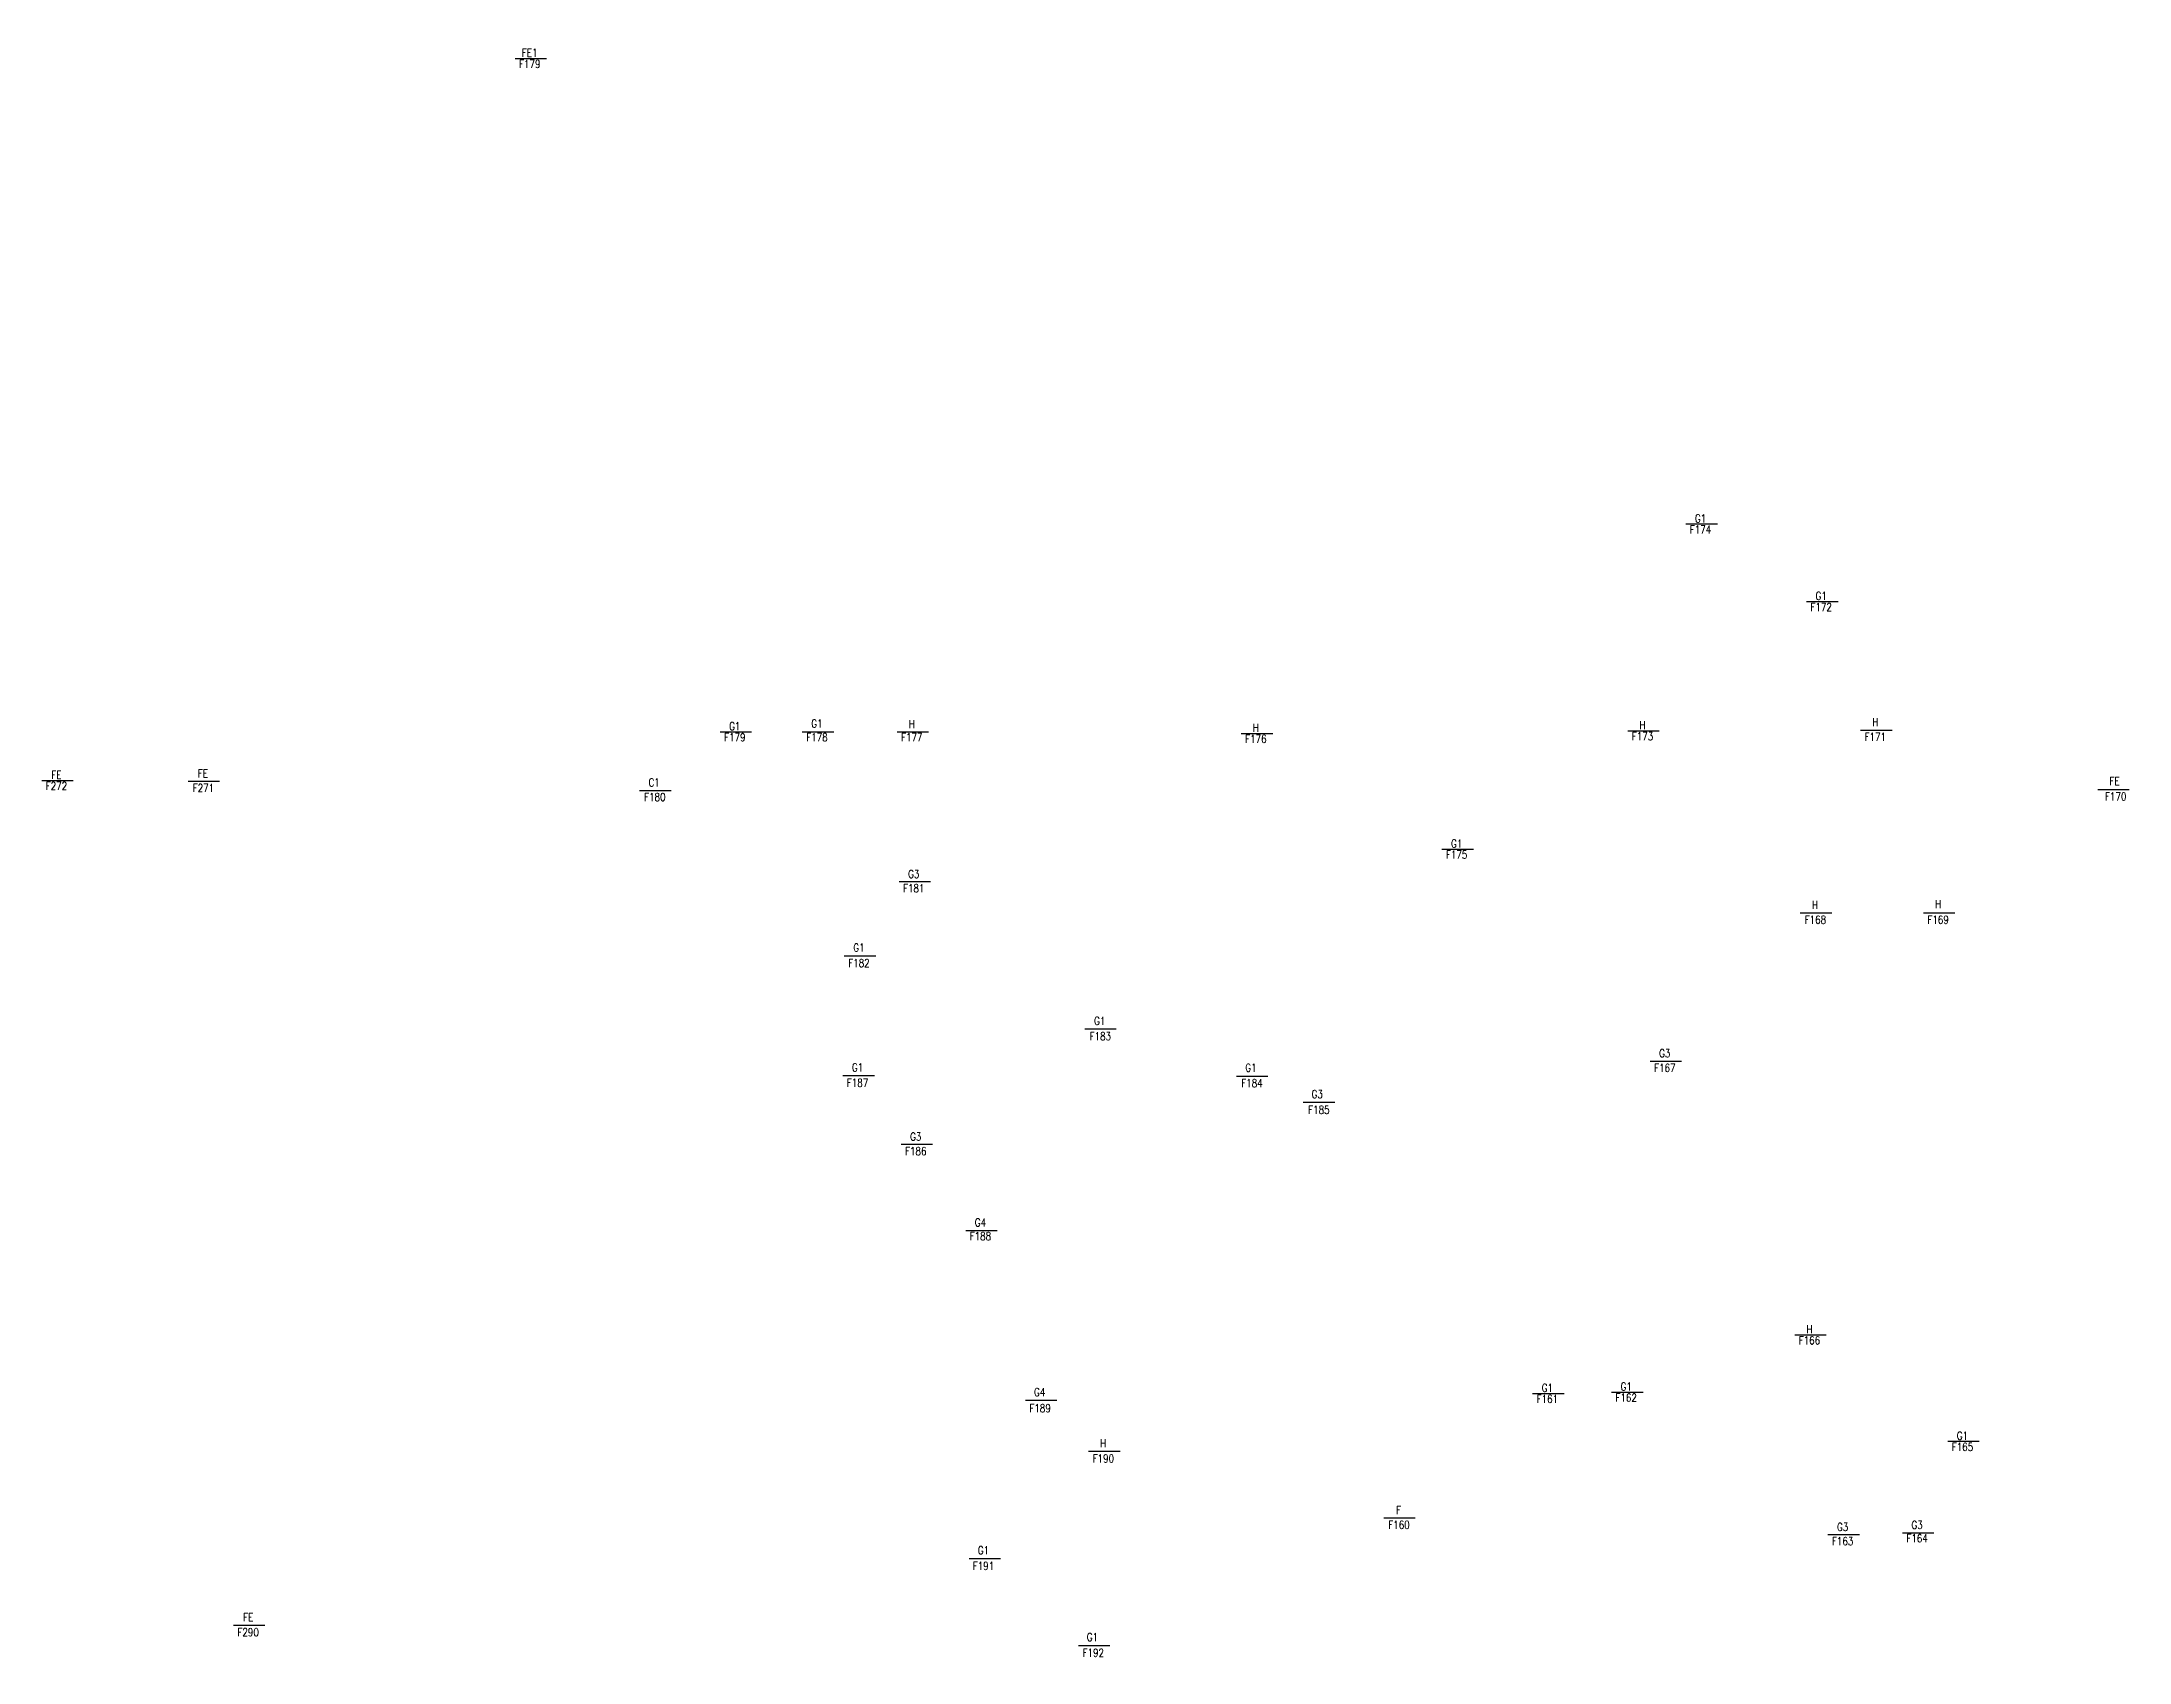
# Model space of a CAD drawing. Extents: x 417866242 to 417866861, y 43498051 to 43498155.
# Drawn here: x 417866819.56556 to 417866819.6099, y 43498082.73866 to 43498082.77307 of the extents above; entities that cross this region are included whole.
import ezdxf
from ezdxf.enums import TextEntityAlignment as Align

# ---------------------------------------------------------------- set-up
doc = ezdxf.new("R2010")
doc.units = 0
doc.header["$MEASUREMENT"] = 0
doc.layers.add('DOOR-CR', color=2, linetype='CONTINUOUS')
doc.layers.add('DOOR-NO', color=7, linetype='CONTINUOUS')
doc.styles.add('ROMANS', font='ROMANS.shx', dxfattribs={"width": 0.6})

# ---------------------------------------------------------------- blocks, each defined once
blk = doc.blocks.new('DD1')
at = {"layer": 'DOOR-CR'}
blk.add_line((-308, 0), (353, 0), dxfattribs=at)
blk.add_lwpolyline([(-308, -173, 3.820224), (-308, 173)], format="xyb", close=True, dxfattribs=at)
at = {"layer": 'DOOR-NO', "color": 255, "style": 'ROMANS', "width": 0.8}
for tag, p in [('G', (0, 184)), ('000', (0, -141))]:
    blk.add_attdef(tag, text='', height=204, dxfattribs=at).set_placement(p, align=Align.MIDDLE)

msp = doc.modelspace()

# ---------------------------------------------------------------- block references
at = {"layer": 'DOOR-NO'}
ref = msp.add_blockref('DD1', (417866819.575922, 43498082.77272), dxfattribs=dict(at, xscale=1.013278961181641e-06, yscale=9.98377799987793e-07, zscale=1e-06))
ref.add_attrib('G', 'FE1', dxfattribs={"height": 0.00017, "style": 'ROMANS', "width": 0.8}).set_placement((417866819.575922, 43498082.772838), align=Align.MIDDLE)
ref.add_attrib('000', 'F179', dxfattribs={"height": 0.00017, "style": 'ROMANS', "width": 0.8}).set_placement((417866819.575922, 43498082.772602), align=Align.MIDDLE)
ref = msp.add_blockref('DD1', (417866819.600793, 43498082.762831), dxfattribs=dict(at, xscale=1.013278961181641e-06, yscale=9.98377799987793e-07, zscale=1e-06))
ref.add_attrib('G', 'G1', dxfattribs={"height": 0.00017, "style": 'ROMANS', "width": 0.8}).set_placement((417866819.600793, 43498082.762948), align=Align.MIDDLE)
ref.add_attrib('000', 'F174', dxfattribs={"height": 0.00017, "style": 'ROMANS', "width": 0.8}).set_placement((417866819.600793, 43498082.762713), align=Align.MIDDLE)
ref = msp.add_blockref('DD1', (417866819.603356, 43498082.761186), dxfattribs=dict(at, xscale=1.013278961181641e-06, yscale=9.98377799987793e-07, zscale=1e-06))
ref.add_attrib('G', 'G1', dxfattribs={"height": 0.00017, "style": 'ROMANS', "width": 0.8}).set_placement((417866819.603356, 43498082.761304), align=Align.MIDDLE)
ref.add_attrib('000', 'F172', dxfattribs={"height": 0.00017, "style": 'ROMANS', "width": 0.8}).set_placement((417866819.603356, 43498082.761068), align=Align.MIDDLE)
ref = msp.add_blockref('DD1', (417866819.580279, 43498082.758419), dxfattribs=dict(at, xscale=1.013278961181641e-06, yscale=9.98377799987793e-07, zscale=1e-06))
ref.add_attrib('G', 'G1', dxfattribs={"height": 0.00017, "style": 'ROMANS', "width": 0.8}).set_placement((417866819.580279, 43498082.758537), align=Align.MIDDLE)
ref.add_attrib('000', 'F179', dxfattribs={"height": 0.00017, "style": 'ROMANS', "width": 0.8}).set_placement((417866819.580279, 43498082.758301), align=Align.MIDDLE)
ref = msp.add_blockref('DD1', (417866819.582024, 43498082.758419), dxfattribs=dict(at, xscale=1.013278961181641e-06, yscale=9.98377799987793e-07, zscale=1e-06))
ref.add_attrib('G', 'G1', dxfattribs={"height": 0.00017, "style": 'ROMANS', "width": 0.8}).set_placement((417866819.582023, 43498082.758593), align=Align.MIDDLE)
ref.add_attrib('000', 'F178', dxfattribs={"height": 0.00017, "style": 'ROMANS', "width": 0.8}).set_placement((417866819.582024, 43498082.758301), align=Align.MIDDLE)
ref = msp.add_blockref('DD1', (417866819.584038, 43498082.758419), dxfattribs=dict(at, xscale=1.013278961181641e-06, yscale=9.98377799987793e-07, zscale=1e-06))
ref.add_attrib('G', 'H', dxfattribs={"height": 0.00017, "style": 'ROMANS', "width": 0.8}).set_placement((417866819.584038, 43498082.758581), align=Align.MIDDLE)
ref.add_attrib('000', 'F177', dxfattribs={"height": 0.00017, "style": 'ROMANS', "width": 0.8}).set_placement((417866819.584038, 43498082.758301), align=Align.MIDDLE)
ref = msp.add_blockref('DD1', (417866819.591347, 43498082.758384), dxfattribs=dict(at, xscale=1.013278961181641e-06, yscale=9.98377799987793e-07, zscale=1e-06))
ref.add_attrib('G', 'H', dxfattribs={"height": 0.00017, "style": 'ROMANS', "width": 0.8}).set_placement((417866819.591347, 43498082.758502), align=Align.MIDDLE)
ref.add_attrib('000', 'F176', dxfattribs={"height": 0.00017, "style": 'ROMANS', "width": 0.8}).set_placement((417866819.591347, 43498082.758267), align=Align.MIDDLE)
ref = msp.add_blockref('DD1', (417866819.59956, 43498082.758441), dxfattribs=dict(at, xscale=1.013278961181641e-06, yscale=9.98377799987793e-07, zscale=1e-06))
ref.add_attrib('G', 'H', dxfattribs={"height": 0.00017, "style": 'ROMANS', "width": 0.8}).set_placement((417866819.59956, 43498082.758559), align=Align.MIDDLE)
ref.add_attrib('000', 'F173', dxfattribs={"height": 0.00017, "style": 'ROMANS', "width": 0.8}).set_placement((417866819.59956, 43498082.758323), align=Align.MIDDLE)
ref = msp.add_blockref('DD1', (417866819.604505, 43498082.758454), dxfattribs=dict(at, xscale=1.013278961181641e-06, yscale=9.98377799987793e-07, zscale=1e-06))
ref.add_attrib('G', 'H', dxfattribs={"height": 0.00017, "style": 'ROMANS', "width": 0.8}).set_placement((417866819.604505, 43498082.758624), align=Align.MIDDLE)
ref.add_attrib('000', 'F171', dxfattribs={"height": 0.00017, "style": 'ROMANS', "width": 0.8}).set_placement((417866819.604505, 43498082.758311), align=Align.MIDDLE)
ref = msp.add_blockref('DD1', (417866819.565868, 43498082.757385), dxfattribs=dict(at, xscale=1.013278961181641e-06, yscale=9.98377799987793e-07, zscale=1e-06))
ref.add_attrib('G', 'FE', dxfattribs={"height": 0.00017, "style": 'ROMANS', "width": 0.8}).set_placement((417866819.565868, 43498082.757503), align=Align.MIDDLE)
ref.add_attrib('000', 'F272', dxfattribs={"height": 0.00017, "style": 'ROMANS', "width": 0.8}).set_placement((417866819.565868, 43498082.757267), align=Align.MIDDLE)
ref = msp.add_blockref('DD1', (417866819.568978, 43498082.757366), dxfattribs=dict(at, xscale=1.013278961181641e-06, yscale=9.98377799987793e-07, zscale=1e-06))
ref.add_attrib('G', 'FE', dxfattribs={"height": 0.00017, "style": 'ROMANS', "width": 0.8}).set_placement((417866819.56898, 43498082.757535), align=Align.MIDDLE)
ref.add_attrib('000', 'F271', dxfattribs={"height": 0.00017, "style": 'ROMANS', "width": 0.8}).set_placement((417866819.568991, 43498082.757225), align=Align.MIDDLE)
ref = msp.add_blockref('DD1', (417866819.578566, 43498082.757174), dxfattribs=dict(at, xscale=1.013278961181641e-06, yscale=9.98377799987793e-07, zscale=1e-06))
ref.add_attrib('G', 'C1', dxfattribs={"height": 0.00017, "style": 'ROMANS', "width": 0.8}).set_placement((417866819.578566, 43498082.757342), align=Align.MIDDLE)
ref.add_attrib('000', 'F180', dxfattribs={"height": 0.00017, "style": 'ROMANS', "width": 0.8}).set_placement((417866819.57858, 43498082.757033), align=Align.MIDDLE)
ref = msp.add_blockref('DD1', (417866819.609588, 43498082.757188), dxfattribs=dict(at, xscale=-1.013278961181641e-06, yscale=9.98377799987793e-07, zscale=1e-06))
ref.add_attrib('G', 'FE', dxfattribs={"height": 0.00017, "style": 'ROMANS', "width": 0.8}).set_placement((417866819.609588, 43498082.75737), align=Align.MIDDLE)
ref.add_attrib('000', 'F170', dxfattribs={"height": 0.00017, "style": 'ROMANS', "width": 0.8}).set_placement((417866819.609612, 43498082.757044), align=Align.MIDDLE)
ref = msp.add_blockref('DD1', (417866819.595613, 43498082.755927), dxfattribs=dict(at, xscale=1.013278961181641e-06, yscale=9.98377799987793e-07, zscale=1e-06))
ref.add_attrib('G', 'G1', dxfattribs={"height": 0.00017, "style": 'ROMANS', "width": 0.8}).set_placement((417866819.595613, 43498082.756045), align=Align.MIDDLE)
ref.add_attrib('000', 'F175', dxfattribs={"height": 0.00017, "style": 'ROMANS', "width": 0.8}).set_placement((417866819.595613, 43498082.75581), align=Align.MIDDLE)
ref = msp.add_blockref('DD1', (417866819.584081, 43498082.755237), dxfattribs=dict(at, xscale=1.013278961181641e-06, yscale=9.98377799987793e-07, zscale=1e-06))
ref.add_attrib('G', 'G3', dxfattribs={"height": 0.00017, "style": 'ROMANS', "width": 0.8}).set_placement((417866819.584081, 43498082.755397), align=Align.MIDDLE)
ref.add_attrib('000', 'F181', dxfattribs={"height": 0.00017, "style": 'ROMANS', "width": 0.8}).set_placement((417866819.58408, 43498082.755095), align=Align.MIDDLE)
ref = msp.add_blockref('DD1', (417866819.603221, 43498082.754573), dxfattribs=dict(at, xscale=1.013278961181641e-06, yscale=9.98377799987793e-07, zscale=1e-06))
ref.add_attrib('G', 'H', dxfattribs={"height": 0.00017, "style": 'ROMANS', "width": 0.8}).set_placement((417866819.603225, 43498082.75474), align=Align.MIDDLE)
ref.add_attrib('000', 'F168', dxfattribs={"height": 0.00017, "style": 'ROMANS', "width": 0.8}).set_placement((417866819.603233, 43498082.754427), align=Align.MIDDLE)
ref = msp.add_blockref('DD1', (417866819.605838, 43498082.754573), dxfattribs=dict(at, xscale=1.013278961181641e-06, yscale=9.98377799987793e-07, zscale=1e-06))
ref.add_attrib('G', 'H', dxfattribs={"height": 0.00017, "style": 'ROMANS', "width": 0.8}).set_placement((417866819.60584, 43498082.754757), align=Align.MIDDLE)
ref.add_attrib('000', 'F169', dxfattribs={"height": 0.00017, "style": 'ROMANS', "width": 0.8}).set_placement((417866819.60584, 43498082.754427), align=Align.MIDDLE)
ref = msp.add_blockref('DD1', (417866819.582916, 43498082.753662), dxfattribs=dict(at, xscale=1.013278961181641e-06, yscale=9.98377799987793e-07, zscale=1e-06))
ref.add_attrib('G', 'G1', dxfattribs={"height": 0.00017, "style": 'ROMANS', "width": 0.8}).set_placement((417866819.582916, 43498082.753834), align=Align.MIDDLE)
ref.add_attrib('000', 'F182', dxfattribs={"height": 0.00017, "style": 'ROMANS', "width": 0.8}).set_placement((417866819.582916, 43498082.753507), align=Align.MIDDLE)
ref = msp.add_blockref('DD1', (417866819.588025, 43498082.752109), dxfattribs=dict(at, xscale=1.013278961181641e-06, yscale=9.98377799987793e-07, zscale=1e-06))
ref.add_attrib('G', 'G1', dxfattribs={"height": 0.00017, "style": 'ROMANS', "width": 0.8}).set_placement((417866819.58803, 43498082.752279), align=Align.MIDDLE)
ref.add_attrib('000', 'F183', dxfattribs={"height": 0.00017, "style": 'ROMANS', "width": 0.8}).set_placement((417866819.588044, 43498082.751952), align=Align.MIDDLE)
ref = msp.add_blockref('DD1', (417866819.600033, 43498082.751425), dxfattribs=dict(at, xscale=1.013278961181641e-06, yscale=9.98377799987793e-07, zscale=1e-06))
ref.add_attrib('G', 'G3', dxfattribs={"height": 0.00017, "style": 'ROMANS', "width": 0.8}).set_placement((417866819.600033, 43498082.751591), align=Align.MIDDLE)
ref.add_attrib('000', 'F167', dxfattribs={"height": 0.00017, "style": 'ROMANS', "width": 0.8}).set_placement((417866819.600035, 43498082.75128), align=Align.MIDDLE)
ref = msp.add_blockref('DD1', (417866819.582886, 43498082.751118), dxfattribs=dict(at, xscale=1.013278961181641e-06, yscale=9.98377799987793e-07, zscale=1e-06))
ref.add_attrib('G', 'G1', dxfattribs={"height": 0.00017, "style": 'ROMANS', "width": 0.8}).set_placement((417866819.582886, 43498082.751291), align=Align.MIDDLE)
ref.add_attrib('000', 'F187', dxfattribs={"height": 0.00017, "style": 'ROMANS', "width": 0.8}).set_placement((417866819.582886, 43498082.750964), align=Align.MIDDLE)
ref = msp.add_blockref('DD1', (417866819.591246, 43498082.751105), dxfattribs=dict(at, xscale=1.013278961181641e-06, yscale=9.98377799987793e-07, zscale=1e-06))
ref.add_attrib('G', 'G1', dxfattribs={"height": 0.00017, "style": 'ROMANS', "width": 0.8}).set_placement((417866819.591243, 43498082.751284), align=Align.MIDDLE)
ref.add_attrib('000', 'F184', dxfattribs={"height": 0.00017, "style": 'ROMANS', "width": 0.8}).set_placement((417866819.591264, 43498082.750957), align=Align.MIDDLE)
ref = msp.add_blockref('DD1', (417866819.592666, 43498082.750552), dxfattribs=dict(at, xscale=1.013278961181641e-06, yscale=9.98377799987793e-07, zscale=1e-06))
ref.add_attrib('G', 'G3', dxfattribs={"height": 0.00017, "style": 'ROMANS', "width": 0.8}).set_placement((417866819.59265, 43498082.750723), align=Align.MIDDLE)
ref.add_attrib('000', 'F185', dxfattribs={"height": 0.00017, "style": 'ROMANS', "width": 0.8}).set_placement((417866819.592686, 43498082.750389), align=Align.MIDDLE)
ref = msp.add_blockref('DD1', (417866819.584123, 43498082.74966), dxfattribs=dict(at, xscale=1.013278961181641e-06, yscale=9.98377799987793e-07, zscale=1e-06))
ref.add_attrib('G', 'G3', dxfattribs={"height": 0.00017, "style": 'ROMANS', "width": 0.8}).set_placement((417866819.584123, 43498082.74982), align=Align.MIDDLE)
ref.add_attrib('000', 'F186', dxfattribs={"height": 0.00017, "style": 'ROMANS', "width": 0.8}).set_placement((417866819.584123, 43498082.749512), align=Align.MIDDLE)
ref = msp.add_blockref('DD1', (417866819.585496, 43498082.747824), dxfattribs=dict(at, xscale=1.013278961181641e-06, yscale=9.98377799987793e-07, zscale=1e-06))
ref.add_attrib('G', 'G4', dxfattribs={"height": 0.00017, "style": 'ROMANS', "width": 0.8}).set_placement((417866819.585496, 43498082.747998), align=Align.MIDDLE)
ref.add_attrib('000', 'F188', dxfattribs={"height": 0.00017, "style": 'ROMANS', "width": 0.8}).set_placement((417866819.585496, 43498082.747706), align=Align.MIDDLE)
ref = msp.add_blockref('DD1', (417866819.603106, 43498082.745612), dxfattribs=dict(at, xscale=1.013278961181641e-06, yscale=9.98377799987793e-07, zscale=1e-06))
ref.add_attrib('G', 'H', dxfattribs={"height": 0.00017, "style": 'ROMANS', "width": 0.8}).set_placement((417866819.603106, 43498082.74573), align=Align.MIDDLE)
ref.add_attrib('000', 'F166', dxfattribs={"height": 0.00017, "style": 'ROMANS', "width": 0.8}).set_placement((417866819.603106, 43498082.745494), align=Align.MIDDLE)
ref = msp.add_blockref('DD1', (417866819.586764, 43498082.744224), dxfattribs=dict(at, xscale=1.013278961181641e-06, yscale=9.98377799987793e-07, zscale=1e-06))
ref.add_attrib('G', 'G4', dxfattribs={"height": 0.00017, "style": 'ROMANS', "width": 0.8}).set_placement((417866819.586755, 43498082.744396), align=Align.MIDDLE)
ref.add_attrib('000', 'F189', dxfattribs={"height": 0.00017, "style": 'ROMANS', "width": 0.8}).set_placement((417866819.586764, 43498082.744053), align=Align.MIDDLE)
ref = msp.add_blockref('DD1', (417866819.597539, 43498082.744368), dxfattribs=dict(at, xscale=1.013278961181641e-06, yscale=9.98377799987793e-07, zscale=1e-06))
ref.add_attrib('G', 'G1', dxfattribs={"height": 0.00017, "style": 'ROMANS', "width": 0.8}).set_placement((417866819.597539, 43498082.744486), align=Align.MIDDLE)
ref.add_attrib('000', 'F161', dxfattribs={"height": 0.00017, "style": 'ROMANS', "width": 0.8}).set_placement((417866819.597539, 43498082.74425), align=Align.MIDDLE)
ref = msp.add_blockref('DD1', (417866819.599214, 43498082.744395), dxfattribs=dict(at, xscale=1.013278961181641e-06, yscale=9.98377799987793e-07, zscale=1e-06))
ref.add_attrib('G', 'G1', dxfattribs={"height": 0.00017, "style": 'ROMANS', "width": 0.8}).set_placement((417866819.599214, 43498082.744513), align=Align.MIDDLE)
ref.add_attrib('000', 'F162', dxfattribs={"height": 0.00017, "style": 'ROMANS', "width": 0.8}).set_placement((417866819.599214, 43498082.744277), align=Align.MIDDLE)
ref = msp.add_blockref('DD1', (417866819.606357, 43498082.74335), dxfattribs=dict(at, xscale=1.013278961181641e-06, yscale=9.98377799987793e-07, zscale=1e-06))
ref.add_attrib('G', 'G1', dxfattribs={"height": 0.00017, "style": 'ROMANS', "width": 0.8}).set_placement((417866819.606357, 43498082.743468), align=Align.MIDDLE)
ref.add_attrib('000', 'F165', dxfattribs={"height": 0.00017, "style": 'ROMANS', "width": 0.8}).set_placement((417866819.606357, 43498082.743232), align=Align.MIDDLE)
ref = msp.add_blockref('DD1', (417866819.588105, 43498082.74314), dxfattribs=dict(at, xscale=1.013278961181641e-06, yscale=9.98377799987793e-07, zscale=1e-06))
ref.add_attrib('G', 'H', dxfattribs={"height": 0.00017, "style": 'ROMANS', "width": 0.8}).set_placement((417866819.588104, 43498082.743309), align=Align.MIDDLE)
ref.add_attrib('000', 'F190', dxfattribs={"height": 0.00017, "style": 'ROMANS', "width": 0.8}).set_placement((417866819.588108, 43498082.742985), align=Align.MIDDLE)
ref = msp.add_blockref('DD1', (417866819.594376, 43498082.741725), dxfattribs=dict(at, xscale=1.013278961181641e-06, yscale=9.98377799987793e-07, zscale=1e-06))
ref.add_attrib('G', 'F', dxfattribs={"height": 0.00017, "style": 'ROMANS', "width": 0.8}).set_placement((417866819.594379, 43498082.741891), align=Align.MIDDLE)
ref.add_attrib('000', 'F160', dxfattribs={"height": 0.00017, "style": 'ROMANS', "width": 0.8}).set_placement((417866819.594388, 43498082.741576), align=Align.MIDDLE)
ref = msp.add_blockref('DD1', (417866819.603812, 43498082.741368), dxfattribs=dict(at, xscale=1.013278961181641e-06, yscale=9.98377799987793e-07, zscale=1e-06))
ref.add_attrib('G', 'G3', dxfattribs={"height": 0.00017, "style": 'ROMANS', "width": 0.8}).set_placement((417866819.603812, 43498082.741531), align=Align.MIDDLE)
ref.add_attrib('000', 'F163', dxfattribs={"height": 0.00017, "style": 'ROMANS', "width": 0.8}).set_placement((417866819.603812, 43498082.741229), align=Align.MIDDLE)
ref = msp.add_blockref('DD1', (417866819.605394, 43498082.741408), dxfattribs=dict(at, xscale=1.013278961181641e-06, yscale=9.98377799987793e-07, zscale=1e-06))
ref.add_attrib('G', 'G3', dxfattribs={"height": 0.00017, "style": 'ROMANS', "width": 0.8}).set_placement((417866819.605394, 43498082.741573), align=Align.MIDDLE)
ref.add_attrib('000', 'F164', dxfattribs={"height": 0.00017, "style": 'ROMANS', "width": 0.8}).set_placement((417866819.605394, 43498082.74129), align=Align.MIDDLE)
ref = msp.add_blockref('DD1', (417866819.585567, 43498082.740864), dxfattribs=dict(at, xscale=1.013278961181641e-06, yscale=9.98377799987793e-07, zscale=1e-06))
ref.add_attrib('G', 'G1', dxfattribs={"height": 0.00017, "style": 'ROMANS', "width": 0.8}).set_placement((417866819.585561, 43498082.741037), align=Align.MIDDLE)
ref.add_attrib('000', 'F191', dxfattribs={"height": 0.00017, "style": 'ROMANS', "width": 0.8}).set_placement((417866819.585561, 43498082.740703), align=Align.MIDDLE)
ref = msp.add_blockref('DD1', (417866819.569941, 43498082.739448), dxfattribs=dict(at, xscale=1.013278961181641e-06, yscale=9.98377799987793e-07, zscale=1e-06))
ref.add_attrib('G', 'FE', dxfattribs={"height": 0.00017, "style": 'ROMANS', "width": 0.8}).set_placement((417866819.569941, 43498082.739612), align=Align.MIDDLE)
ref.add_attrib('000', 'F290', dxfattribs={"height": 0.00017, "style": 'ROMANS', "width": 0.8}).set_placement((417866819.569941, 43498082.739296), align=Align.MIDDLE)
ref = msp.add_blockref('DD1', (417866819.58789, 43498082.73901), dxfattribs=dict(at, xscale=1.013278961181641e-06, yscale=9.98377799987793e-07, zscale=1e-06))
ref.add_attrib('G', 'G1', dxfattribs={"height": 0.00017, "style": 'ROMANS', "width": 0.8}).set_placement((417866819.587875, 43498082.739193), align=Align.MIDDLE)
ref.add_attrib('000', 'F192', dxfattribs={"height": 0.00017, "style": 'ROMANS', "width": 0.8}).set_placement((417866819.587894, 43498082.738859), align=Align.MIDDLE)

doc.saveas('drawing.dxf')
